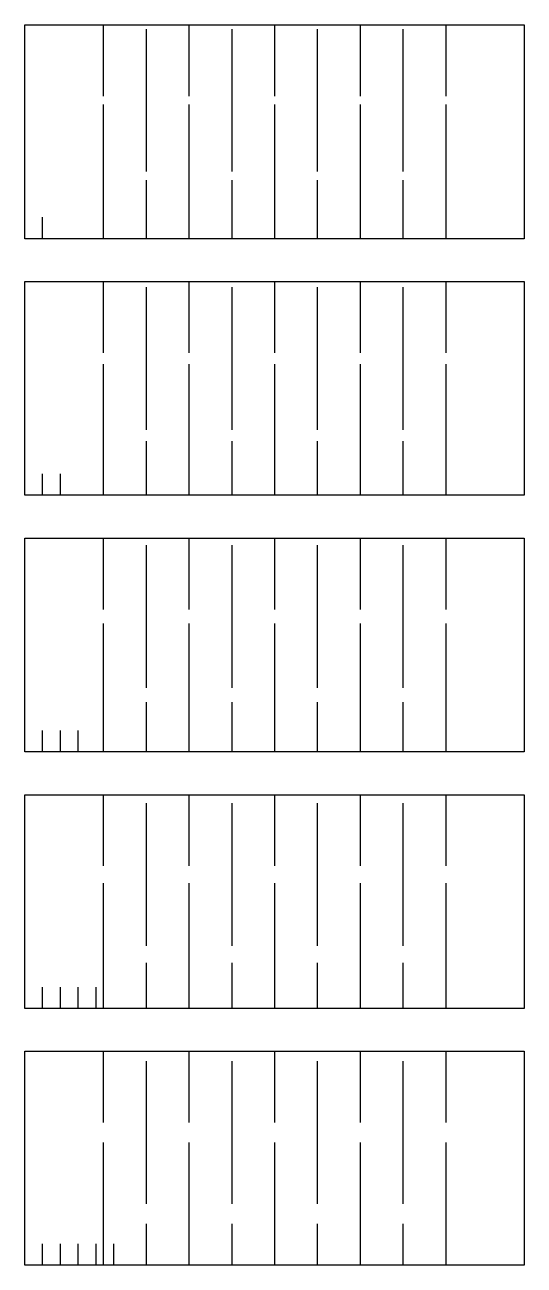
# Model space of a CAD drawing. Header units: millimetres. Extents: x 0 to 70, y 0 to 174.
import ezdxf

# ---------------------------------------------------------------- set-up
doc = ezdxf.new("R2010")
doc.units = ezdxf.units.MM
doc.layers.add('CUT', color=1, linetype='CONTINUOUS')

msp = doc.modelspace()

# ---------------------------------------------------------------- linework, layer by layer
at = {"layer": 'CUT'}
for p, q in [((11, 174), (11, 164)), ((23, 174), (23, 164)), ((35, 174), (35, 164)), ((47, 174), (47, 164)), ((59, 174), (59, 164)), ((17, 173.4), (17, 153.4)), ((29, 173.4), (29, 153.4)), ((41, 173.4), (41, 153.4)), ((53, 173.4), (53, 153.4)), ((11, 162.8), (11, 144)), ((23, 162.8), (23, 144)), ((35, 162.8), (35, 144)), ((47, 162.8), (47, 144)), ((59, 162.8), (59, 144)), ((17, 152.2), (17, 144)), ((29, 152.2), (29, 144)), ((41, 152.2), (41, 144)), ((53, 152.2), (53, 144)), ((2.5, 144), (2.5, 147)), ((11, 138), (11, 128)), ((23, 138), (23, 128)), ((35, 138), (35, 128)), ((47, 138), (47, 128)), ((59, 138), (59, 128)), ((17, 137.2), (17, 117.2)), ((29, 137.2), (29, 117.2)), ((41, 137.2), (41, 117.2)), ((53, 137.2), (53, 117.2)), ((11, 126.4), (11, 108)), ((23, 126.4), (23, 108)), ((35, 126.4), (35, 108)), ((47, 126.4), (47, 108)), ((59, 126.4), (59, 108)), ((17, 115.6), (17, 108)), ((29, 115.6), (29, 108)), ((41, 115.6), (41, 108)), ((53, 115.6), (53, 108)), ((2.5, 108), (2.5, 111)), ((5, 108), (5, 111)), ((11, 102), (11, 92)), ((17, 101), (17, 81)), ((23, 102), (23, 92)), ((29, 101), (29, 81)), ((35, 102), (35, 92)), ((41, 101), (41, 81)), ((47, 102), (47, 92)), ((53, 101), (53, 81)), ((59, 102), (59, 92)), ((11, 90), (11, 72)), ((23, 90), (23, 72)), ((35, 90), (35, 72)), ((47, 90), (47, 72)), ((59, 90), (59, 72)), ((17, 79), (17, 72)), ((29, 79), (29, 72)), ((41, 79), (41, 72)), ((53, 79), (53, 72)), ((2.5, 72), (2.5, 75)), ((5, 72), (5, 75)), ((7.5, 72), (7.5, 75)), ((11, 66), (11, 56)), ((17, 64.8), (17, 44.8)), ((23, 66), (23, 56)), ((29, 64.8), (29, 44.8)), ((35, 66), (35, 56)), ((41, 64.8), (41, 44.8)), ((47, 66), (47, 56)), ((53, 64.8), (53, 44.8)), ((59, 66), (59, 56)), ((11, 53.6), (11, 36)), ((23, 53.6), (23, 36)), ((35, 53.6), (35, 36)), ((47, 53.6), (47, 36)), ((59, 53.6), (59, 36)), ((17, 42.4), (17, 36)), ((29, 42.4), (29, 36)), ((41, 42.4), (41, 36)), ((53, 42.4), (53, 36)), ((2.5, 36), (2.5, 39)), ((5, 36), (5, 39)), ((7.5, 36), (7.5, 39)), ((10, 36), (10, 39)), ((11, 30), (11, 20)), ((23, 30), (23, 20)), ((35, 30), (35, 20)), ((47, 30), (47, 20)), ((59, 30), (59, 20)), ((17, 28.6), (17, 8.6)), ((29, 28.6), (29, 8.6)), ((41, 28.6), (41, 8.6)), ((53, 28.6), (53, 8.6)), ((11, 17.2), (11, 0)), ((23, 17.2), (23, 0)), ((35, 17.2), (35, 0)), ((47, 17.2), (47, 0)), ((59, 17.2), (59, 0)), ((17, 5.8), (17, 0)), ((29, 5.8), (29, 0)), ((41, 5.8), (41, 0)), ((53, 5.8), (53, 0)), ((2.5, 0), (2.5, 3)), ((5, 0), (5, 3)), ((7.5, 0), (7.5, 3)), ((10, 0), (10, 3)), ((12.5, 0), (12.5, 3))]:
    msp.add_line(p, q, dxfattribs=at)
for points in [[(0, 174), (70, 174), (70, 144), (0, 144), (0, 174)], [(0, 138), (70, 138), (70, 108), (0, 108), (0, 138)], [(0, 102), (70, 102), (70, 72), (0, 72), (0, 102)], [(0, 66), (70, 66), (70, 36), (0, 36), (0, 66)], [(0, 30), (70, 30), (70, 0), (0, 0), (0, 30)]]:
    msp.add_lwpolyline(points, dxfattribs=at)

doc.saveas('drawing.dxf')
